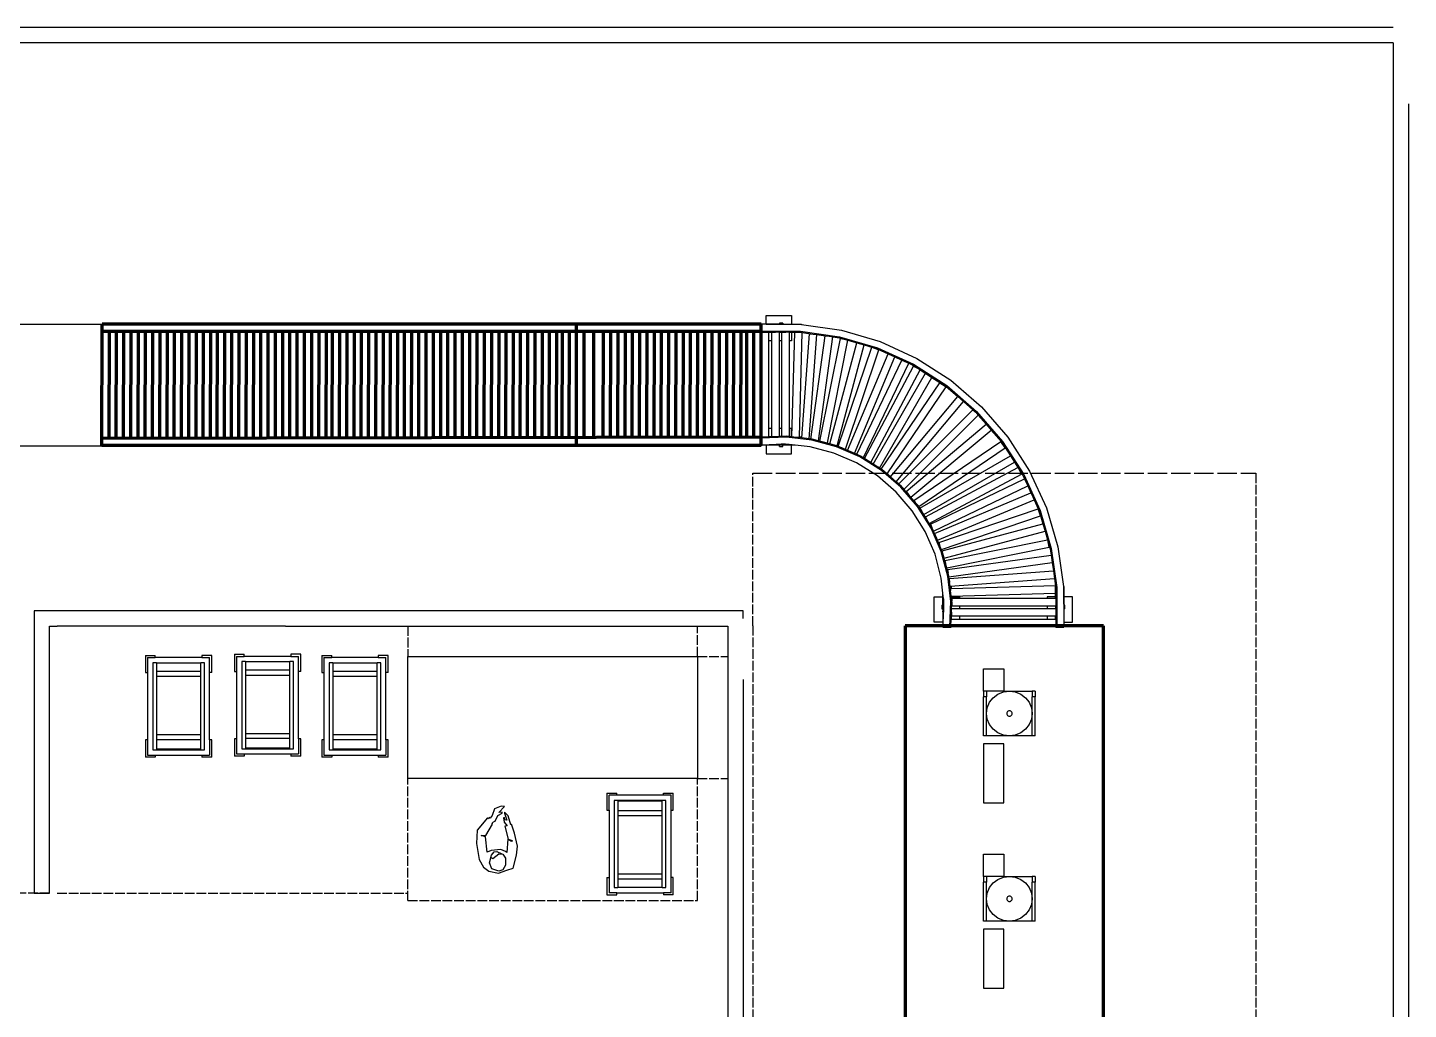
# Model space of a CAD drawing. Header units: millimetres. Extents: x -9564 to 100419, y -25359 to 24346.
# Drawn here: x 8868 to 17924, y 17912 to 24346 of the extents above; entities that cross this region are included whole.
import ezdxf

# ---------------------------------------------------------------- set-up
doc = ezdxf.new("R2010")
doc.units = ezdxf.units.MM
doc.header["$LTSCALE"] = 100
doc.linetypes.add('DASHED', pattern=[1.524, 1.27, -0.254])
doc.linetypes.add('DASHED2', pattern=[0.762, 0.635, -0.127])
for name, color, linetype in [('freecads.com', 7, 'Continuous'), ('Maquinas', 200, 'Continuous'), ('Transporte semielaborado', 30, 'Continuous')]:
    doc.layers.add(name, color=color, linetype=linetype)

# ---------------------------------------------------------------- blocks, each defined once
blk = doc.blocks.new('Bakery Trolley pl')
at = {"layer": 'Transporte semielaborado'}
for p, q in [((0.1804, 0.6253), (0.2371, 0.6253)), ((0.1804, 0.6253), (0.1804, 0.526)), ((0.2371, 0.6127), (0.1929, 0.6127)), ((0.1929, 0.526), (0.1929, 0.6127)), ((0.2229, 0.5827), (0.2229, 0.0827)), ((0.2429, 0.5827), (0.2229, 0.5827)), ((0.2371, 0.6127), (0.2371, 0.6253)), ((0.5048, 0.6127), (0.2371, 0.6127)), ((0.2429, 0.5827), (0.2429, 0.5798)), ((0.4989, 0.5827), (0.2429, 0.5827)), ((0.2429, 0.5798), (0.4989, 0.5798)), ((0.2429, 0.5798), (0.2429, 0.5245)), ((0.5189, 0.5827), (0.4989, 0.5827)), ((0.4989, 0.5798), (0.4989, 0.5827)), ((0.4989, 0.5245), (0.4989, 0.5798)), ((0.5048, 0.6127), (0.5048, 0.6253)), ((0.5048, 0.6253), (0.5615, 0.6253)), ((0.5489, 0.6127), (0.5048, 0.6127)), ((0.5189, 0.0827), (0.5189, 0.5827)), ((0.5489, 0.526), (0.5489, 0.6127)), ((0.5615, 0.526), (0.5615, 0.6253)), ((0.1804, 0.526), (0.1929, 0.526)), ((0.1929, 0.526), (0.1929, 0.1394)), ((0.2429, 0.5245), (0.4989, 0.5245)), ((0.2429, 0.5245), (0.2429, 0.4967)), ((0.2429, 0.4967), (0.4989, 0.4967)), ((0.2429, 0.4967), (0.2429, 0.1615)), ((0.4989, 0.4967), (0.4989, 0.5245)), ((0.4989, 0.1615), (0.4989, 0.4967)), ((0.5489, 0.526), (0.5615, 0.526)), ((0.5489, 0.1394), (0.5489, 0.526)), ((0.2429, 0.1615), (0.4989, 0.1615)), ((0.2429, 0.1615), (0.2429, 0.1325)), ((0.4989, 0.1325), (0.4989, 0.1615)), ((0.1804, 0.1394), (0.1929, 0.1394)), ((0.1804, 0.1394), (0.1804, 0.0402)), ((0.1929, 0.1394), (0.1929, 0.0527)), ((0.2229, 0.0827), (0.2429, 0.0827)), ((0.2429, 0.1325), (0.4989, 0.1325)), ((0.2429, 0.1325), (0.2429, 0.0827)), ((0.4989, 0.0827), (0.2429, 0.0827)), ((0.4989, 0.0827), (0.4989, 0.1325)), ((0.4989, 0.0827), (0.5189, 0.0827)), ((0.5615, 0.1394), (0.5489, 0.1394)), ((0.5489, 0.0527), (0.5489, 0.1394)), ((0.5615, 0.0402), (0.5615, 0.1394)), ((0.1804, 0.0402), (0.2371, 0.0402)), ((0.2371, 0.0527), (0.1929, 0.0527)), ((0.2371, 0.0402), (0.2371, 0.0527)), ((0.2371, 0.0527), (0.5048, 0.0527)), ((0.5048, 0.0527), (0.5048, 0.0402)), ((0.5489, 0.0527), (0.5048, 0.0527)), ((0.5615, 0.0402), (0.5048, 0.0402))]:
    blk.add_line(p, q, dxfattribs=at)

msp = doc.modelspace()

# ---------------------------------------------------------------- linework, layer by layer
for p, q in [((17823.837, 24346.338), (3026.282, 24346.338)), ((17823.837, 24246.338), (3026.282, 24246.338)), ((17823.837, 24246.338), (17823.837, 4090.42)), ((17923.837, 23846.338), (17923.837, 3540.228)), ((13711.418, 22460.114), (13877.267, 22460.114)), ((13711.418, 22402.067), (13711.418, 22460.114)), ((13877.267, 22460.114), (13877.267, 22402.067)), ((13711.418, 22402.067), (13678.248, 22402.067)), ((13678.248, 22402.067), (13678.248, 22356.622)), ((13711.418, 22402.067), (13943.127, 22401.75)), ((13798.978, 22402.067), (13711.418, 22402.067)), ((13777.765, 22402.067), (13778.058, 22402.067)), ((13778.058, 22402.067), (13778.89, 22402.067)), ((13778.89, 22402.067), (13780.204, 22402.067)), ((13780.204, 22402.067), (13781.91, 22402.067)), ((13798.978, 22410.359), (13798.978, 22402.067)), ((13822.197, 22410.359), (13798.978, 22410.359)), ((13822.197, 22402.067), (13798.978, 22402.067)), ((13822.197, 22410.359), (13822.197, 22402.067)), ((13822.197, 22402.067), (13877.267, 22402.067)), ((13839.957, 22402.067), (13841.657, 22402.067)), ((13841.657, 22402.067), (13842.952, 22402.067)), ((13842.952, 22402.067), (13843.754, 22402.067)), ((13843.754, 22402.067), (13844.009, 22402.067)), ((13877.267, 22402.067), (13943.606, 22402.067)), ((13943.127, 22401.75), (13943.606, 22401.681)), ((13943.606, 22401.681), (13943.606, 22402.067)), ((13943.606, 22401.681), (14205.274, 22363.798)), ((13678.248, 22356.622), (13937.273, 22356.957)), ((13678.248, 22356.622), (13678.248, 22349.831)), ((13678.248, 22349.831), (13679.145, 22349.832)), ((13678.248, 22349.831), (13678.248, 22348.166)), ((13679.145, 22348.166), (13678.248, 22348.166)), ((13679.145, 22349.832), (13728.9, 22349.906)), ((13679.145, 22348.166), (13679.145, 22349.832)), ((13679.145, 21664.073), (13679.145, 22348.166)), ((13728.9, 22349.906), (13749.24, 22349.937)), ((13728.9, 22348.166), (13728.9, 22349.906)), ((13749.24, 22348.166), (13728.9, 22348.166)), ((13728.9, 22294.265), (13728.9, 22348.166)), ((13749.24, 22294.265), (13728.9, 22294.265)), ((13728.9, 21717.974), (13728.9, 22294.265)), ((13749.24, 22349.937), (13774.117, 22349.974)), ((13749.24, 22348.166), (13749.24, 22349.937)), ((13749.24, 22294.265), (13749.24, 22348.166)), ((13749.24, 21717.974), (13749.24, 22294.265)), ((13798.994, 22349.974), (13774.117, 22349.974)), ((13798.994, 22349.974), (13810.927, 22350.029)), ((13798.994, 22348.166), (13798.994, 22349.974)), ((13810.927, 22348.166), (13798.994, 22348.166)), ((13798.994, 22294.265), (13798.994, 22348.166)), ((13815.663, 22294.265), (13798.994, 22294.265)), ((13798.994, 21717.974), (13798.994, 22294.265)), ((13810.927, 22350.029), (13815.663, 22350.036)), ((13810.927, 22350.029), (13810.927, 22348.166)), ((13815.663, 22348.166), (13810.927, 22348.166)), ((13815.663, 22350.036), (13840.54, 22350.073)), ((13815.663, 22348.166), (13815.663, 22350.036)), ((13815.663, 22294.265), (13815.663, 22348.166)), ((13815.663, 21717.974), (13815.663, 22294.265)), ((13865.417, 22350.073), (13840.54, 22350.073)), ((13865.417, 22350.073), (13899.098, 22350.16)), ((13865.417, 22348.166), (13865.417, 22350.073)), ((13877.267, 22348.166), (13865.417, 22348.166)), ((13865.417, 22294.265), (13865.417, 22348.166)), ((13877.267, 22294.265), (13865.417, 22294.265)), ((13865.417, 21717.974), (13865.417, 22294.265)), ((13877.267, 22348.166), (13877.267, 22294.265)), ((13899.042, 22348.166), (13877.267, 22348.166)), ((13879.934, 21664.073), (13899.042, 22348.166)), ((13899.042, 22348.166), (13899.098, 22350.16)), ((13899.098, 22350.16), (13923.986, 22350.197)), ((13923.986, 22350.197), (13936.383, 22350.216)), ((13939.565, 22349.762), (13923.986, 22350.197)), ((13929.708, 21664.073), (13948.824, 22348.442)), ((13936.383, 22350.216), (13939.565, 22349.762)), ((13937.273, 22356.957), (14193.701, 22320.366)), ((13939.565, 22349.762), (13948.824, 22348.442)), ((13944.944, 21656.724), (13995.13, 22340.128)), ((13948.824, 22348.442), (14019.941, 22338.306)), ((13994.424, 21651.156), (14044.626, 22334.787)), ((13995.13, 22340.128), (14019.941, 22338.306)), ((14005.815, 21649.875), (14099.751, 22326.837)), ((14019.941, 22338.306), (14044.626, 22334.787)), ((14044.626, 22334.787), (14099.751, 22326.837)), ((14054.434, 21638.259), (14149.021, 22319.907)), ((14064.768, 21635.282), (14199.456, 22309.327)), ((14099.751, 22326.837), (14124.392, 22323.418)), ((14113.382, 21624.648), (14247.819, 22297.439)), ((14124.392, 22323.418), (14149.021, 22319.907)), ((14128.994, 21618.081), (14306.285, 22279.74)), ((14149.021, 22319.907), (14191.934, 22313.791)), ((14191.934, 22313.791), (14223.851, 22304.452)), ((14193.701, 22320.366), (14442.293, 22247.596)), ((14199.456, 22309.327), (14223.851, 22304.452)), ((14205.274, 22363.798), (14459.367, 22288.98)), ((14223.851, 22304.452), (14247.819, 22297.439)), ((14247.819, 22297.439), (14330.315, 22273.301)), ((14306.285, 22279.74), (14330.315, 22273.301)), ((14459.367, 22288.98), (14700.249, 22178.814)), ((14177.013, 21605.053), (14354.197, 22266.313)), ((14184.688, 21601.705), (14404.674, 22251.544)), ((14231.109, 21583.662), (14451.777, 22235.6)), ((14245.085, 21575.36), (14511.296, 22208.654)), ((14290.795, 21555.706), (14556.589, 22188.006)), ((14330.315, 22273.301), (14354.197, 22266.313)), ((14354.197, 22266.313), (14404.674, 22251.544)), ((14405.452, 22251.28), (14404.674, 22251.544)), ((14405.452, 22251.28), (14439.681, 22241.301)), ((14405.452, 22251.28), (14451.777, 22235.6)), ((14439.681, 22241.301), (14511.296, 22208.654)), ((14442.293, 22247.596), (14677.974, 22140.132)), ((14511.296, 22208.654), (14556.589, 22188.006)), ((14556.589, 22188.006), (14602.602, 22167.031)), ((14305.589, 21549.883), (14602.602, 22167.031)), ((14350.421, 21528.306), (14647.884, 22146.388)), ((14355.934, 21522.066), (14679.083, 22127.271)), ((14398.789, 21496.693), (14722.697, 22103.319)), ((14602.602, 22167.031), (14647.884, 22146.388)), ((14647.884, 22146.388), (14674.561, 22134.227)), ((14674.561, 22134.227), (14716.545, 22107.268)), ((14677.974, 22140.132), (14895.929, 22000.169)), ((14679.083, 22127.271), (14716.545, 22107.268)), ((14700.249, 22178.814), (14923.033, 22035.537)), ((14716.545, 22107.268), (14722.697, 22103.319)), ((14722.697, 22103.319), (14765.73, 22075.688)), ((14413.843, 21485.684), (14757.294, 22080.559)), ((14456.247, 21459.621), (14799.437, 22054.045)), ((14467.095, 21452.227), (14850.809, 22018.971)), ((14757.294, 22080.559), (14765.73, 22075.688)), ((14765.73, 22075.688), (14799.437, 22054.045)), ((14799.437, 22054.045), (14891.774, 21994.757)), ((14850.809, 22018.971), (14892.009, 21991.076)), ((14923.033, 22035.537), (15123.197, 21862.057)), ((14506.137, 21421.146), (14892.009, 21991.076)), ((14527.535, 21401.506), (14968.208, 21928.545)), ((14891.774, 21994.757), (14968.208, 21928.545)), ((14895.929, 22000.169), (15091.707, 21830.567)), ((14968.208, 21928.545), (15005.82, 21895.962)), ((14565.252, 21369.049), (15005.82, 21895.962)), ((14582.56, 21356.605), (15068.029, 21842.074)), ((15005.82, 21895.962), (15068.029, 21842.074)), ((15068.029, 21842.074), (15086.162, 21826.365)), ((15086.162, 21826.365), (15086.882, 21825.742)), ((15086.162, 21826.365), (15087.506, 21825.021)), ((15086.162, 21826.365), (15087.506, 21825.021)), ((15086.882, 21825.742), (15087.506, 21825.021)), ((15087.506, 21825.021), (15103.211, 21806.892)), ((15091.707, 21830.567), (15261.309, 21634.789)), ((15123.197, 21862.057), (15296.678, 21661.893)), ((14617.741, 21321.423), (15103.211, 21806.892)), ((14628.995, 21306.036), (15155.635, 21746.375)), ((15103.211, 21806.892), (15155.635, 21746.375)), ((15155.635, 21746.375), (15188.217, 21708.763)), ((13679.145, 21664.073), (13678.248, 21664.073)), ((13678.248, 21661.494), (13678.248, 21664.073)), ((13704.023, 21662.464), (13678.248, 21661.494)), ((13678.248, 21661.494), (13678.248, 21654.704)), ((13845.462, 21661.085), (13678.248, 21654.704)), ((13678.248, 21654.704), (13678.248, 21610.173)), ((13679.145, 21662.464), (13679.145, 21664.073)), ((13679.145, 21662.464), (13704.023, 21662.464)), ((13728.9, 21663.399), (13704.023, 21662.464)), ((13749.24, 21717.974), (13728.9, 21717.974)), ((13728.9, 21664.073), (13728.9, 21717.974)), ((13728.9, 21664.073), (13746.825, 21664.073)), ((13728.9, 21663.399), (13728.9, 21664.073)), ((13746.825, 21664.073), (13728.9, 21663.399)), ((13749.24, 21664.164), (13746.825, 21664.073)), ((13749.24, 21664.164), (13749.24, 21717.974)), ((13798.994, 21666.036), (13749.24, 21664.164)), ((13815.663, 21717.974), (13798.994, 21717.974)), ((13798.994, 21666.036), (13798.994, 21717.974)), ((13815.663, 21666.662), (13798.994, 21666.036)), ((13815.663, 21666.662), (13815.663, 21717.974)), ((13846.351, 21667.817), (13815.663, 21666.662)), ((14011.756, 21642.45), (13845.462, 21661.085)), ((13865.417, 21665.671), (13846.351, 21667.817)), ((13877.267, 21717.974), (13865.417, 21717.974)), ((13865.417, 21665.671), (13865.417, 21717.974)), ((13877.267, 21664.338), (13865.417, 21665.671)), ((13877.267, 21664.338), (13877.267, 21717.974)), ((13879.62, 21664.073), (13877.267, 21664.338)), ((13879.62, 21664.073), (13879.934, 21664.073)), ((13879.933, 21664.038), (13879.62, 21664.073)), ((13879.933, 21664.038), (13879.934, 21664.073)), ((13893.534, 21662.508), (13879.933, 21664.038)), ((13943.606, 21656.874), (13893.534, 21662.508)), ((13893.534, 21662.508), (13929.636, 21661.5)), ((13929.636, 21661.5), (13929.708, 21664.073)), ((13929.708, 21664.073), (13943.606, 21664.073)), ((13943.606, 21656.874), (13943.606, 21664.073)), ((13944.944, 21656.724), (13943.606, 21656.874)), ((13994.424, 21651.156), (13944.944, 21656.724)), ((14005.815, 21649.875), (13994.424, 21651.156)), ((14013.518, 21649.008), (14005.815, 21649.875)), ((14052.812, 21638.484), (14013.518, 21649.008)), ((14661.183, 21268.095), (15188.217, 21708.763)), ((15188.217, 21708.763), (15255.898, 21630.634)), ((15296.678, 21661.893), (15439.955, 21439.109)), ((13682.427, 21610.348), (13678.248, 21610.173)), ((13682.427, 21610.173), (13678.248, 21610.173)), ((13678.248, 21610.173), (13682.427, 21610.173)), ((13678.248, 21610.173), (13682.427, 21610.173)), ((13686.606, 21610.523), (13682.427, 21610.348)), ((13682.427, 21610.348), (13682.427, 21610.173)), ((13682.427, 21610.348), (13686.606, 21610.348)), ((13682.427, 21610.173), (13686.606, 21610.173)), ((13777.128, 21614.319), (13686.606, 21610.523)), ((13686.606, 21610.523), (13686.606, 21610.348)), ((13686.606, 21610.348), (13686.606, 21610.173)), ((13711.418, 21610.173), (13686.606, 21610.173)), ((13711.418, 21610.173), (13711.418, 21552.126)), ((13798.978, 21610.173), (13711.418, 21610.173)), ((13798.978, 21610.173), (13765.319, 21610.173)), ((13810.927, 21615.736), (13777.128, 21614.319)), ((13810.927, 21614.319), (13777.128, 21614.319)), ((13778.03, 21610.173), (13777.765, 21610.173)), ((13778.836, 21610.173), (13778.03, 21610.173)), ((13780.128, 21610.173), (13778.836, 21610.173)), ((13781.817, 21610.173), (13780.128, 21610.173)), ((13783.789, 21610.173), (13781.817, 21610.173)), ((13786.356, 21610.173), (13781.91, 21610.173)), ((13785.909, 21610.173), (13783.789, 21610.173)), ((13788.032, 21610.173), (13785.909, 21610.173)), ((13791.013, 21610.173), (13786.356, 21610.173)), ((13790.015, 21610.173), (13788.032, 21610.173)), ((13793.068, 21610.173), (13790.015, 21610.173)), ((13795.841, 21610.173), (13791.013, 21610.173)), ((13796.337, 21610.173), (13793.068, 21610.173)), ((13800.799, 21610.173), (13795.841, 21610.173)), ((13799.782, 21610.173), (13796.337, 21610.173)), ((13798.978, 21601.88), (13798.978, 21610.173)), ((13822.197, 21610.173), (13798.978, 21610.173)), ((13798.978, 21601.88), (13822.197, 21601.88)), ((13803.362, 21610.173), (13799.782, 21610.173)), ((13805.845, 21610.173), (13800.799, 21610.173)), ((13807.031, 21610.173), (13803.362, 21610.173)), ((13810.934, 21610.173), (13805.845, 21610.173)), ((13810.746, 21610.173), (13807.031, 21610.173)), ((13814.46, 21610.173), (13810.746, 21610.173)), ((13839.63, 21616.94), (13810.927, 21615.736)), ((13810.927, 21614.319), (13810.927, 21615.736)), ((13863.687, 21614.319), (13810.927, 21614.319)), ((13816.023, 21610.173), (13810.934, 21610.173)), ((13818.13, 21610.173), (13814.46, 21610.173)), ((13821.068, 21610.173), (13816.023, 21610.173)), ((13821.709, 21610.173), (13818.13, 21610.173)), ((13826.026, 21610.173), (13821.068, 21610.173)), ((13825.154, 21610.173), (13821.709, 21610.173)), ((13822.197, 21601.88), (13822.197, 21610.173)), ((13877.267, 21610.173), (13822.197, 21610.173)), ((13856.536, 21610.173), (13822.197, 21610.173)), ((13828.423, 21610.173), (13825.154, 21610.173)), ((13830.855, 21610.173), (13826.026, 21610.173)), ((13831.477, 21610.173), (13828.423, 21610.173)), ((13835.512, 21610.173), (13830.855, 21610.173)), ((13833.466, 21610.173), (13831.477, 21610.173)), ((13835.608, 21610.173), (13833.466, 21610.173)), ((13839.957, 21610.173), (13835.512, 21610.173)), ((13837.758, 21610.173), (13835.608, 21610.173)), ((13839.768, 21610.173), (13837.758, 21610.173)), ((13863.687, 21614.319), (13839.63, 21616.94)), ((13841.503, 21610.173), (13839.768, 21610.173)), ((13842.843, 21610.173), (13841.503, 21610.173)), ((13843.698, 21610.173), (13842.843, 21610.173)), ((13844.009, 21610.173), (13843.698, 21610.173)), ((13901.747, 21610.173), (13863.687, 21614.319)), ((13877.267, 21552.126), (13877.267, 21610.173)), ((13901.747, 21610.173), (13877.267, 21610.173)), ((14000.203, 21599.447), (13901.747, 21610.173)), ((14156.342, 21558.089), (14000.203, 21599.447)), ((14173.41, 21599.217), (14011.756, 21642.45)), ((14064.768, 21635.282), (14052.812, 21638.484)), ((14054.434, 21638.259), (14052.812, 21638.484)), ((14078.297, 21631.659), (14064.768, 21635.282)), ((14128.994, 21618.081), (14078.297, 21631.659)), ((14078.297, 21631.659), (14113.382, 21624.648)), ((14176.012, 21605.489), (14128.994, 21618.081)), ((14304.52, 21493.801), (14156.342, 21558.089)), ((14326.805, 21532.353), (14173.41, 21599.217)), ((14177.013, 21605.053), (14176.012, 21605.489)), ((14184.688, 21601.705), (14177.013, 21605.053)), ((14208.533, 21591.304), (14184.688, 21601.705)), ((14245.085, 21575.36), (14208.533, 21591.304)), ((14208.533, 21591.304), (14231.109, 21583.662)), ((14272.829, 21563.259), (14245.085, 21575.36)), ((14273.797, 21562.852), (14272.829, 21563.259)), ((14325.862, 21540.126), (14273.797, 21562.852)), ((14273.797, 21562.852), (14290.795, 21555.706)), ((14681.42, 21247.196), (15251.351, 21633.067)), ((14712.14, 21207.909), (15279.245, 21591.868)), ((15279.245, 21591.868), (15251.351, 21633.067)), ((15251.351, 21633.067), (15279.245, 21591.868)), ((15255.898, 21630.634), (15313.922, 21540.266)), ((15261.309, 21634.789), (15401.272, 21416.834)), ((13711.418, 21552.126), (13877.267, 21552.126)), ((14441.391, 21408.034), (14304.52, 21493.801)), ((14305.589, 21549.883), (14325.862, 21540.126)), ((14330.204, 21538.232), (14325.862, 21540.126)), ((14468.51, 21443.354), (14326.805, 21532.353)), ((14331.535, 21537.396), (14330.204, 21538.232)), ((14355.934, 21522.066), (14331.535, 21537.396)), ((14331.535, 21537.396), (14350.421, 21528.306)), ((14382.346, 21505.473), (14355.934, 21522.066)), ((14382.524, 21505.378), (14382.346, 21505.473)), ((14413.843, 21485.684), (14382.524, 21505.378)), ((14382.524, 21505.378), (14398.789, 21496.693)), ((14444.893, 21466.176), (14413.843, 21485.684)), ((14445.474, 21465.841), (14444.893, 21466.176)), ((14467.095, 21452.227), (14445.474, 21465.841)), ((14445.474, 21465.841), (14456.247, 21459.621)), ((14719.896, 21197.305), (15313.922, 21540.266)), ((14745.581, 21154.682), (15340.833, 21498.352)), ((14756.967, 21139.847), (15363.187, 21463.538)), ((15313.922, 21540.266), (15340.833, 21498.352)), ((15340.833, 21498.352), (15363.187, 21463.538)), ((15363.187, 21463.538), (15370.227, 21452.574)), ((14563.864, 21302.724), (14441.391, 21408.034)), ((14472.645, 21448.74), (14467.095, 21452.227)), ((14595.353, 21334.212), (14468.51, 21443.354)), ((14499.45, 21425.674), (14472.645, 21448.74)), ((14527.535, 21401.506), (14499.45, 21425.674)), ((14499.45, 21425.674), (14506.137, 21421.146)), ((14565.252, 21369.049), (14527.535, 21401.506)), ((14781.955, 21096.786), (15387.545, 21420.141)), ((14788.58, 21091.479), (15406.551, 21388.888)), ((15370.227, 21452.574), (15395.367, 21413.421)), ((15387.545, 21420.141), (15370.227, 21452.574)), ((15370.227, 21452.574), (15387.545, 21420.141)), ((15395.367, 21413.421), (15406.551, 21388.888)), ((15401.272, 21416.834), (15508.736, 21181.153)), ((15406.551, 21388.888), (15427.193, 21343.606)), ((15439.955, 21439.109), (15550.12, 21198.226)), ((14669.174, 21180.251), (14563.864, 21302.724)), ((14600.126, 21339.038), (14565.252, 21369.049)), ((14582.56, 21356.605), (14600.126, 21339.038)), ((14704.495, 21207.37), (14595.353, 21334.212)), ((14600.152, 21339.016), (14600.126, 21339.038)), ((14600.179, 21338.986), (14600.152, 21339.016)), ((14644.818, 21287.112), (14600.179, 21338.986)), ((14600.179, 21338.986), (14617.741, 21321.423)), ((14628.995, 21306.036), (14644.818, 21287.112)), ((14661.183, 21268.095), (14644.818, 21287.112)), ((14810.157, 21046.647), (15427.193, 21343.606)), ((14815.981, 21031.853), (15448.166, 21297.599)), ((15427.193, 21343.606), (15448.166, 21297.599)), ((15448.166, 21297.599), (15457.979, 21276.074)), ((14689.732, 21234.919), (14661.183, 21268.095)), ((14681.42, 21247.196), (14689.732, 21234.919)), ((14709.881, 21211.505), (14689.732, 21234.919)), ((14793.494, 21065.665), (14704.495, 21207.37)), ((14712.14, 21207.909), (14709.881, 21211.505)), ((14732.29, 21175.837), (14712.14, 21207.909)), ((14719.896, 21197.305), (14732.29, 21175.837)), ((14835.556, 20986.11), (15468.814, 21252.307)), ((14843.937, 20972.167), (15495.874, 21192.835)), ((15459.001, 21273.832), (15468.814, 21252.307)), ((15459.636, 21276.77), (15460.59, 21274.5)), ((15468.814, 21252.307), (15495.874, 21192.835)), ((15495.874, 21192.835), (15502.441, 21178.541)), ((15511.826, 21145.707), (15495.874, 21192.835)), ((15495.874, 21192.835), (15511.826, 21145.707)), ((15550.12, 21198.226), (15624.938, 20944.133)), ((14754.941, 21043.38), (14669.174, 21180.251)), ((14745.581, 21154.682), (14732.29, 21175.837)), ((14768.663, 21117.943), (14745.581, 21154.682)), ((14756.967, 21139.847), (14768.663, 21117.943)), ((14781.955, 21096.786), (14768.663, 21117.943)), ((14861.898, 20925.719), (15511.826, 21145.707)), ((15502.441, 21178.541), (15527.06, 21094.4)), ((15508.736, 21181.153), (15581.507, 20932.56)), ((14819.23, 20895.202), (14754.941, 21043.38)), ((14799.372, 21069.065), (14781.955, 21096.786)), ((14788.58, 21091.479), (14799.372, 21069.065)), ((14860.358, 20912.269), (14793.494, 21065.665)), ((14799.41, 21068.977), (14799.372, 21069.065)), ((14825.621, 21008.919), (14799.41, 21068.977)), ((14799.41, 21068.977), (14810.157, 21046.647)), ((14815.981, 21031.853), (14825.621, 21008.919)), ((14865.982, 20917.265), (15527.06, 21094.4)), ((14878.86, 20869.206), (15541.036, 21046.635)), ((15527.06, 21094.4), (15541.036, 21046.635)), ((15541.036, 21046.635), (15557.882, 20989.062)), ((14825.995, 21008.029), (14825.621, 21008.919)), ((14835.556, 20986.11), (14825.995, 21008.029)), ((14851.899, 20948.642), (14835.556, 20986.11)), ((14843.937, 20972.167), (14851.899, 20948.642)), ((14861.898, 20925.719), (14851.899, 20948.642)), ((14866.612, 20914.912), (14861.898, 20925.719)), ((14884.162, 20854.44), (15557.882, 20989.062)), ((14895.781, 20806.023), (15568.841, 20940.514)), ((15557.882, 20989.062), (15561.849, 20975.506)), ((15561.849, 20975.506), (15574.931, 20930.794)), ((15568.841, 20940.514), (15561.849, 20975.506)), ((15561.849, 20975.506), (15568.841, 20940.514)), ((15574.931, 20930.794), (15580.787, 20889.713)), ((15581.507, 20932.56), (15618.098, 20676.133)), ((15624.938, 20944.133), (15662.822, 20682.466)), ((14860.587, 20739.063), (14819.23, 20895.202)), ((14903.591, 20750.616), (14860.358, 20912.269)), ((14866.612, 20914.912), (14865.982, 20917.265)), ((14866.629, 20914.872), (14866.612, 20914.912)), ((14878.86, 20869.206), (14866.629, 20914.872)), ((14888.124, 20834.614), (14878.86, 20869.206)), ((14884.162, 20854.44), (14888.124, 20834.614)), ((14895.781, 20806.023), (14888.124, 20834.614)), ((14901.778, 20795.492), (15580.787, 20889.713)), ((14910.808, 20746.514), (15587.807, 20840.456)), ((15580.787, 20889.713), (15587.807, 20840.456)), ((15587.807, 20840.456), (15595.636, 20785.529)), ((14871.313, 20640.607), (14860.587, 20739.063)), ((14905.193, 20770.881), (14895.781, 20806.023)), ((14901.778, 20795.492), (14905.193, 20770.881)), ((14922.225, 20584.321), (14903.591, 20750.616)), ((14910.148, 20752.377), (14905.193, 20770.881)), ((14910.808, 20746.514), (14910.148, 20752.377)), ((14914.839, 20710.689), (14910.808, 20746.514)), ((14913.024, 20735.401), (15595.636, 20785.529)), ((15595.636, 20785.529), (15602.673, 20736.158)), ((14913.024, 20735.401), (14914.839, 20710.689)), ((14917.634, 20685.851), (14914.839, 20710.689)), ((14917.634, 20685.851), (15602.673, 20736.158)), ((14918.014, 20682.466), (14917.634, 20685.851)), ((14918.014, 20682.466), (14925.214, 20682.466)), ((14920.872, 20657.067), (14918.014, 20682.466)), ((14920.492, 20670.694), (14925.214, 20670.826)), ((14920.492, 20670.694), (14920.872, 20657.067)), ((14924.925, 20621.044), (14920.872, 20657.067)), ((14925.214, 20670.826), (15608.495, 20689.911)), ((14925.214, 20682.466), (14925.214, 20670.826)), ((15602.673, 20736.158), (15610.326, 20682.466)), ((15608.495, 20689.911), (15609.306, 20660.849)), ((15608.495, 20689.911), (15609.884, 20640.176)), ((15610.326, 20682.466), (15609.306, 20682.466)), ((15609.306, 20660.849), (15609.306, 20682.466)), ((15609.884, 20640.176), (15609.306, 20660.849)), ((15610.326, 20682.466), (15611.356, 20675.242)), ((15611.356, 20675.242), (15611.253, 20606.475)), ((15618.098, 20676.133), (15617.762, 20417.108)), ((15662.822, 20682.466), (15663.207, 20682.466)), ((15662.822, 20682.466), (15662.891, 20681.987)), ((15662.891, 20681.987), (15663.207, 20450.278)), ((15663.207, 20682.466), (15663.207, 20616.126)), ((14813.266, 20616.126), (14871.313, 20616.126)), ((14813.266, 20450.278), (14813.266, 20616.126)), ((14863.021, 20561.057), (14871.313, 20561.057)), ((14863.021, 20561.057), (14863.021, 20537.838)), ((14871.313, 20616.126), (14871.313, 20640.607)), ((14875.459, 20602.547), (14871.313, 20640.607)), ((14871.313, 20561.057), (14871.313, 20616.126)), ((14871.313, 20582.614), (14871.313, 20582.868)), ((14871.313, 20581.812), (14871.313, 20582.614)), ((14871.313, 20580.517), (14871.313, 20581.812)), ((14871.313, 20578.817), (14871.313, 20580.517)), ((14871.313, 20561.057), (14871.313, 20537.838)), ((14875.459, 20602.547), (14875.459, 20549.787)), ((14878.08, 20578.49), (14875.459, 20602.547)), ((14876.877, 20549.787), (14878.08, 20578.49)), ((14915.844, 20417.108), (14922.225, 20584.321)), ((14924.925, 20621.044), (14925.214, 20621.052)), ((14925.214, 20618.479), (14924.925, 20621.044)), ((14925.214, 20621.052), (15609.306, 20640.16)), ((14925.214, 20621.052), (14925.214, 20618.479)), ((14925.479, 20616.126), (14925.214, 20618.479)), ((14925.479, 20616.126), (14979.115, 20616.126)), ((14928.817, 20586.452), (14925.479, 20616.126)), ((14927.259, 20540.052), (14928.817, 20581.497)), ((14928.817, 20606.475), (14979.115, 20606.475)), ((14928.817, 20606.475), (14928.817, 20586.452)), ((14928.957, 20585.211), (14928.817, 20586.452)), ((14928.817, 20581.497), (14928.957, 20585.211)), ((14928.817, 20581.497), (14928.817, 20556.721)), ((14928.817, 20556.721), (14979.115, 20556.721)), ((14979.115, 20616.126), (14979.115, 20606.475)), ((14979.115, 20606.475), (15555.406, 20606.475)), ((14979.115, 20556.721), (14979.115, 20540.052)), ((14979.115, 20556.721), (15555.406, 20556.721)), ((15609.306, 20616.126), (15555.406, 20616.126)), ((15555.406, 20616.126), (15555.406, 20606.475)), ((15555.406, 20606.475), (15609.306, 20606.475)), ((15555.406, 20556.721), (15555.406, 20540.052)), ((15555.406, 20556.721), (15609.306, 20556.721)), ((15609.306, 20640.16), (15609.884, 20640.176)), ((15609.306, 20616.126), (15609.306, 20640.16)), ((15609.306, 20606.475), (15609.306, 20616.126)), ((15609.306, 20606.475), (15611.253, 20606.475)), ((15609.306, 20556.721), (15609.306, 20549.787)), ((15609.306, 20556.721), (15611.179, 20556.721)), ((15611.179, 20556.721), (15611.169, 20549.787)), ((15611.253, 20606.475), (15611.179, 20556.721)), ((15721.254, 20616.126), (15663.207, 20616.126)), ((15663.207, 20616.126), (15663.207, 20561.057)), ((15663.207, 20595.395), (15663.207, 20561.057)), ((15663.207, 20582.868), (15663.207, 20582.558)), ((15663.207, 20582.558), (15663.207, 20581.703)), ((15663.207, 20581.703), (15663.207, 20580.363)), ((15663.207, 20580.363), (15663.207, 20578.628)), ((15663.207, 20578.817), (15663.207, 20574.371)), ((15663.207, 20578.628), (15663.207, 20576.617)), ((15663.207, 20576.617), (15663.207, 20574.468)), ((15663.207, 20574.468), (15663.207, 20572.325)), ((15663.207, 20574.371), (15663.207, 20569.714)), ((15663.207, 20572.325), (15663.207, 20570.336)), ((15663.207, 20570.336), (15663.207, 20567.283)), ((15663.207, 20569.714), (15663.207, 20564.886)), ((15663.207, 20567.283), (15663.207, 20564.014)), ((15663.207, 20564.886), (15663.207, 20559.928)), ((15663.207, 20564.014), (15663.207, 20560.569)), ((15671.5, 20561.057), (15663.207, 20561.057)), ((15663.207, 20561.057), (15663.207, 20537.838)), ((15663.207, 20560.569), (15663.207, 20556.989)), ((15663.207, 20559.928), (15663.207, 20554.882)), ((15663.207, 20556.989), (15663.207, 20553.32)), ((15671.5, 20537.838), (15671.5, 20561.057)), ((15721.254, 20450.278), (15721.254, 20616.126)), ((8961.419, 20524.339), (8911.419, 20524.339)), ((8911.419, 20524.339), (8911.419, 18674.339)), ((13561.419, 20524.339), (8961.419, 20524.339)), ((13561.419, 20474.339), (13561.419, 20524.339)), ((14863.021, 20537.838), (14871.313, 20537.838)), ((14871.313, 20537.838), (14871.313, 20450.278)), ((14871.313, 20519.064), (14871.313, 20520.77)), ((14871.313, 20517.75), (14871.313, 20519.064)), ((14871.313, 20516.918), (14871.313, 20517.75)), ((14871.313, 20516.624), (14871.313, 20516.918)), ((14871.664, 20425.466), (14875.459, 20515.988)), ((14875.459, 20549.787), (14875.459, 20515.988)), ((14875.459, 20549.787), (14876.877, 20549.787)), ((14875.459, 20515.988), (14876.877, 20549.787)), ((14922.751, 20420.203), (14924.622, 20469.958)), ((14924.622, 20469.958), (14925.214, 20485.684)), ((14924.622, 20469.958), (14925.214, 20469.958)), ((14925.214, 20485.684), (14926.319, 20515.074)), ((14925.214, 20485.684), (14925.214, 20469.958)), ((14925.214, 20469.958), (14979.115, 20469.958)), ((14926.319, 20515.074), (14927.259, 20540.052)), ((14926.319, 20515.074), (14926.319, 20490.298)), ((14926.319, 20490.298), (14979.115, 20490.298)), ((14927.259, 20540.052), (14979.115, 20540.052)), ((14979.115, 20540.052), (15555.406, 20540.052)), ((14979.115, 20490.298), (14979.115, 20469.958)), ((14979.115, 20490.298), (15555.406, 20490.298)), ((14979.115, 20469.958), (15555.406, 20469.958)), ((15555.406, 20540.052), (15609.306, 20540.052)), ((15555.406, 20490.298), (15555.406, 20469.958)), ((15555.406, 20490.298), (15609.306, 20490.298)), ((15555.406, 20469.958), (15609.306, 20469.958)), ((15609.306, 20549.787), (15609.306, 20540.052)), ((15611.169, 20549.787), (15609.306, 20549.787)), ((15609.306, 20540.052), (15611.155, 20540.052)), ((15609.306, 20469.958), (15609.306, 20490.298)), ((15609.306, 20490.298), (15611.08, 20490.298)), ((15609.306, 20469.958), (15611.009, 20469.958)), ((15611.08, 20490.298), (15611.009, 20469.958)), ((15611.009, 20469.958), (15611.009, 20442.525)), ((15611.009, 20469.958), (15611.009, 20442.525)), ((15611.155, 20540.052), (15611.08, 20490.298)), ((15611.169, 20549.787), (15611.155, 20540.052)), ((15663.207, 20554.882), (15663.207, 20549.793)), ((15663.207, 20553.32), (15663.207, 20549.605)), ((15663.207, 20549.793), (15663.207, 20544.704)), ((15663.207, 20549.605), (15663.207, 20545.891)), ((15663.207, 20545.891), (15663.207, 20542.221)), ((15663.207, 20544.704), (15663.207, 20539.659)), ((15663.207, 20542.221), (15663.207, 20538.642)), ((15663.207, 20539.659), (15663.207, 20534.701)), ((15663.207, 20538.642), (15663.207, 20535.197)), ((15671.5, 20537.838), (15663.207, 20537.838)), ((15663.207, 20537.838), (15663.207, 20450.278)), ((15663.207, 20537.838), (15663.207, 20504.179)), ((15663.207, 20535.197), (15663.207, 20531.928)), ((15663.207, 20534.701), (15663.207, 20529.873)), ((15663.207, 20531.928), (15663.207, 20528.874)), ((15663.207, 20529.873), (15663.207, 20525.216)), ((15663.207, 20528.874), (15663.207, 20526.892)), ((15663.207, 20526.892), (15663.207, 20524.768)), ((15663.207, 20525.216), (15663.207, 20520.77)), ((15663.207, 20524.768), (15663.207, 20522.648)), ((15663.207, 20522.648), (15663.207, 20520.677)), ((15663.207, 20520.677), (15663.207, 20518.987)), ((15663.207, 20518.987), (15663.207, 20517.696)), ((15663.207, 20517.696), (15663.207, 20516.89)), ((15663.207, 20516.89), (15663.207, 20516.624)), ((9011.419, 18674.339), (9011.419, 20424.339)), ((9011.419, 20424.339), (9061.419, 20424.339)), ((9322.34, 20424.339), (9061.419, 20424.339)), ((10558.905, 20424.339), (9322.34, 20424.339)), ((10558.905, 20424.339), (12561.419, 20424.339)), ((12561.419, 20424.339), (12761.419, 20424.339)), ((12761.419, 20424.339), (13261.419, 20424.339)), ((13261.419, 20424.339), (13461.419, 20424.339)), ((13461.419, 20424.339), (13461.419, 18273.284)), ((14871.313, 20450.278), (14813.266, 20450.278)), ((14871.313, 20450.278), (14871.313, 20425.466)), ((14871.313, 20421.287), (14871.313, 20425.466)), ((14871.313, 20425.466), (14871.488, 20425.466)), ((14871.313, 20417.108), (14871.488, 20421.287)), ((14871.313, 20417.108), (14871.313, 20421.287)), ((14871.313, 20421.287), (14871.488, 20421.287)), ((14871.313, 20417.108), (14915.844, 20417.108)), ((14871.488, 20421.287), (14871.664, 20425.466)), ((14871.488, 20421.287), (14871.488, 20425.466)), ((14871.488, 20425.466), (14871.664, 20425.466)), ((14915.844, 20417.108), (14922.635, 20417.108)), ((14922.635, 20417.108), (14922.751, 20420.203)), ((14922.635, 20417.108), (14925.214, 20417.108)), ((14922.751, 20420.203), (14925.214, 20420.203)), ((14925.214, 20420.203), (15609.306, 20420.203)), ((14925.214, 20417.108), (14925.214, 20420.203)), ((15609.306, 20420.203), (15610.976, 20420.203)), ((15609.306, 20420.203), (15609.306, 20417.108)), ((15610.971, 20417.108), (15609.306, 20417.108)), ((15610.976, 20420.203), (15610.971, 20417.108)), ((15610.971, 20417.108), (15617.762, 20417.108)), ((15611.009, 20442.525), (15610.976, 20420.203)), ((15617.762, 20417.108), (15663.207, 20417.108)), ((15663.207, 20450.278), (15721.254, 20450.278)), ((15663.207, 20450.278), (15663.207, 20417.108)), ((11361.419, 19424.339), (11361.419, 20224.339)), ((11361.419, 20224.339), (12561.419, 20224.339)), ((12561.419, 20224.339), (13261.419, 20224.339)), ((13261.419, 20224.339), (13261.419, 19424.339)), ((13561.419, 20074.339), (13561.419, 11824.339)), ((12561.419, 19424.339), (11361.419, 19424.339)), ((13261.419, 19424.339), (12561.419, 19424.339)), ((8911.419, 18674.339), (9011.419, 18674.339)), ((8961.419, 18674.339), (9011.419, 18674.339)), ((13461.419, 18273.284), (13461.419, 12702.516))]:
    msp.add_line(p, q)
at = {"color": 6}
for p, q in [((8755.004, 22402.067), (9356.856, 22402.067)), ((9355.004, 21602.117), (8755.004, 21602.117))]:
    msp.add_line(p, q, dxfattribs=at)
at = {"color": 3, "linetype": 'DASHED2'}
for p, q in [((13623.837, 20425.141), (13623.837, 21425.141)), ((16923.837, 21425.141), (16923.837, 20425.141)), ((11361.419, 20424.339), (11361.419, 20224.339)), ((13261.419, 20224.339), (13261.419, 20424.339)), ((13623.837, 20425.141), (13623.837, 15425.141)), ((16923.837, 20425.141), (16923.837, 15425.141)), ((13261.419, 20224.339), (13461.419, 20224.339)), ((11361.419, 18624.339), (11361.419, 19424.339)), ((13261.419, 18624.339), (13261.419, 19424.339)), ((13261.419, 19424.339), (13461.419, 19424.339)), ((11361.419, 18624.339), (12561.419, 18624.339)), ((12561.419, 18624.339), (13261.419, 18624.339))]:
    msp.add_line(p, q, dxfattribs=at)
at = {"color": 3, "linetype": 'DASHED'}
msp.add_line((13623.837, 21425.141), (16923.837, 21425.141), dxfattribs=at)
at = {"color": 2, "linetype": 'DASHED2'}
for p, q in [((9011.419, 18674.339), (8625.539, 18674.339)), ((9061.419, 18674.339), (11361.419, 18674.339))]:
    msp.add_line(p, q, dxfattribs=at)
at = {"layer": 'freecads.com'}
for p, q in [((11929.667, 19226.836), (11914.899, 19182.316)), ((11973.374, 19243.661), (11929.667, 19226.836)), ((11958.254, 19201.378), (11996.428, 19241.258)), ((11980.798, 19204.843), (11958.254, 19201.378)), ((11996.428, 19241.258), (11973.374, 19243.661)), ((11980.798, 19197.912), (11980.798, 19204.843)), ((11996.406, 19204.843), (11994.671, 19197.912)), ((12018.95, 19180.583), (11996.406, 19204.843)), ((11883.684, 19166.72), (11816.051, 19087.007)), ((11873.279, 19052.349), (11916.633, 19125.13)), ((11890.621, 19161.521), (11883.684, 19166.72)), ((11895.823, 19168.453), (11890.621, 19161.521)), ((11901.026, 19164.987), (11895.823, 19168.453)), ((11914.899, 19182.316), (11901.026, 19164.987)), ((11914.899, 19132.062), (11923.57, 19140.726)), ((11916.633, 19125.13), (11914.899, 19132.062)), ((11923.57, 19140.726), (11933.975, 19145.925)), ((11933.975, 19145.925), (11951.317, 19182.316)), ((11951.317, 19182.316), (11980.798, 19197.912)), ((11994.671, 19168.453), (11989.469, 19166.72)), ((11989.469, 19166.72), (11992.937, 19138.994)), ((11992.937, 19138.994), (12013.747, 19114.733)), ((11994.671, 19197.912), (12012.013, 19151.124)), ((11998.14, 19154.59), (11994.671, 19168.453)), ((12012.013, 19151.124), (11998.14, 19154.59)), ((12013.747, 19114.733), (11998.14, 19113)), ((11998.14, 19113), (12018.95, 19028.089)), ((12036.292, 19121.665), (12018.95, 19180.583)), ((12041.494, 19125.13), (12036.292, 19121.665)), ((12062.304, 19066.212), (12041.494, 19125.13)), ((11816.051, 19087.007), (11812.583, 18998.63)), ((11842.064, 19050.616), (11873.279, 19052.349)), ((11871.545, 19043.685), (11842.064, 19050.616)), ((11882.686, 18941.274), (11871.545, 19043.685)), ((12017.216, 19026.356), (12011.565, 18940.537)), ((12041.494, 19012.493), (12017.216, 19026.356)), ((12018.95, 19028.089), (12044.963, 19019.424)), ((12044.963, 19019.424), (12041.494, 19012.493)), ((12081.38, 18981.301), (12062.304, 19066.212)), ((11812.583, 18998.63), (11829.924, 18894.656)), ((11909.314, 18954.16), (11882.686, 18941.274)), ((11971.06, 18958.964), (11909.314, 18954.16)), ((11909.935, 18922.11), (11927.61, 18943.486)), ((11918.676, 18901.51), (11958.254, 18931.047)), ((11927.61, 18943.486), (11945.284, 18946.434)), ((11945.284, 18946.434), (11979.161, 18930.955)), ((11958.254, 18931.047), (11985.692, 18928.059)), ((12001.408, 18945.983), (11971.06, 18958.964)), ((11985.692, 18928.059), (12003.342, 18903.321)), ((12011.565, 18940.537), (12001.408, 18945.983)), ((12074.444, 18922.382), (12081.38, 18981.301)), ((11829.924, 18894.656), (11857.671, 18844.403)), ((11857.671, 18844.403), (11892.355, 18816.676)), ((11897.415, 18871.989), (11909.935, 18922.11)), ((11912.144, 18833.661), (11897.415, 18871.989)), ((11906.49, 18906.669), (11918.676, 18901.51)), ((12003.342, 18856.533), (11984.316, 18826.29)), ((12003.342, 18903.321), (12003.342, 18856.533)), ((12010.279, 18823.608), (12053.634, 18837.471)), ((12053.634, 18837.471), (12074.444, 18922.382)), ((11892.355, 18816.676), (11956.519, 18804.546)), ((11958.254, 18818.409), (11912.144, 18833.661)), ((11956.519, 18804.546), (12010.279, 18823.608)), ((11984.316, 18826.29), (11958.254, 18818.409))]:
    msp.add_line(p, q, dxfattribs=at)
at = {"layer": 'Maquinas', "lineweight": 100}
for p, q in [((9355.004, 21602.117), (9356.856, 22402.067)), ((13678.248, 22402.067), (9356.856, 22402.067)), ((12467.809, 21610.099), (12467.809, 22402.067)), ((13678.248, 21610.099), (13678.248, 22402.067)), ((9356.751, 22356.447), (13678.248, 22356.622)), ((9403.082, 21654.881), (9404.934, 22356.32)), ((9449.099, 21655.018), (9450.951, 22356.727)), ((9497.177, 21655.161), (9499.029, 22356.6)), ((9545.347, 21655.304), (9547.2, 22357.013)), ((9593.426, 21655.447), (9595.278, 22356.886)), ((9639.442, 21655.584), (9641.295, 22357.293)), ((9687.521, 21655.727), (9689.372, 22357.166)), ((9735.705, 21655.87), (9737.557, 22357.579)), ((9783.783, 21656.013), (9785.635, 22357.452)), ((9829.799, 21656.15), (9831.652, 22357.859)), ((9877.878, 21656.293), (9879.73, 22357.732)), ((9926.048, 21656.436), (9927.901, 22358.145)), ((9974.127, 21656.579), (9975.978, 22358.018)), ((10020.143, 21656.716), (10021.996, 22358.425)), ((10068.222, 21656.859), (10070.073, 22358.298)), ((10112.221, 21656.99), (10114.062, 22354.448)), ((10160.299, 21657.133), (10162.139, 22354.321)), ((10206.315, 21657.27), (10208.155, 22354.199)), ((10254.394, 21657.413), (10256.233, 22354.073)), ((10302.564, 21657.556), (10304.403, 22353.945)), ((10350.643, 21657.699), (10352.48, 22353.818)), ((10396.659, 21657.836), (10398.496, 22353.697)), ((10444.737, 21657.979), (10446.574, 22353.57)), ((10492.921, 21658.122), (10494.757, 22353.443)), ((10541, 21658.265), (10542.835, 22353.316)), ((10587.016, 21658.402), (10588.85, 22353.195)), ((10635.095, 21658.545), (10636.928, 22353.068)), ((10683.265, 21658.689), (10685.098, 22352.94)), ((10731.344, 21658.832), (10733.176, 22352.814)), ((10777.36, 21658.968), (10779.191, 22352.692)), ((10825.438, 21659.111), (10827.269, 22352.565)), ((10866.043, 21659.232), (10867.873, 22352.458)), ((10914.121, 21659.375), (10915.951, 22352.331)), ((10962.306, 21659.518), (10964.134, 22352.204)), ((11010.384, 21659.662), (11012.212, 22352.077)), ((11056.4, 21659.798), (11058.228, 22351.955)), ((11104.479, 21659.941), (11106.305, 22351.828)), ((11152.649, 21660.085), (11154.475, 22351.701)), ((11200.728, 21660.228), (11202.553, 22351.574)), ((11246.744, 21660.365), (11248.568, 22351.453)), ((11294.822, 21660.508), (11296.646, 22351.326)), ((11338.821, 21660.638), (11340.644, 22351.21)), ((11386.9, 21660.781), (11388.722, 22351.083)), ((11432.916, 21660.918), (11434.738, 22350.961)), ((11480.995, 21661.061), (11482.815, 22350.835)), ((11529.165, 21661.205), (11530.985, 22350.707)), ((11577.243, 21661.348), (11579.063, 22350.58)), ((11623.26, 21661.484), (11625.079, 22350.459)), ((11671.338, 21661.627), (11673.156, 22350.332)), ((11719.522, 21661.771), (11721.34, 22350.205)), ((11767.601, 21661.914), (11769.417, 22350.078)), ((11813.617, 21662.051), (11815.433, 22349.956)), ((11861.695, 21662.194), (11863.511, 22349.83)), ((11909.866, 21662.337), (11911.68, 22349.702)), ((11957.944, 21662.48), (11959.758, 22349.575)), ((12003.961, 21662.617), (12005.774, 22349.454)), ((12052.039, 21662.76), (12053.852, 22349.327)), ((12097.893, 21662.896), (12099.705, 22349.206)), ((12145.972, 21663.039), (12147.783, 22349.079)), ((12194.142, 21663.183), (12195.952, 22348.952)), ((12242.22, 21663.326), (12244.03, 22348.825)), ((12288.237, 21663.462), (12290.046, 22348.704)), ((12336.315, 21663.605), (12338.123, 22348.577)), ((12373.714, 21663.717), (12375.522, 22348.478)), ((12419.731, 21663.854), (12421.538, 22348.356)), ((12518.66, 21661.568), (12518.631, 22356.575)), ((12582.435, 21661.706), (12582.407, 22356.577)), ((12643.355, 21660.918), (12645.177, 22350.961)), ((12691.434, 21661.061), (12693.255, 22350.835)), ((12739.604, 21661.205), (12741.424, 22350.707)), ((12787.683, 21661.348), (12789.502, 22350.58)), ((12833.699, 21661.484), (12835.518, 22350.459)), ((12881.777, 21661.627), (12883.596, 22350.332)), ((12929.962, 21661.771), (12931.779, 22350.205)), ((12978.04, 21661.914), (12979.857, 22350.078)), ((13024.056, 21662.051), (13025.872, 22349.956)), ((13072.135, 21662.194), (13073.95, 22349.83)), ((13120.305, 21662.337), (13122.12, 22349.702)), ((13168.384, 21662.48), (13170.197, 22349.575)), ((13214.4, 21662.617), (13216.213, 22349.454)), ((13262.478, 21662.76), (13264.291, 22349.327)), ((13308.332, 21662.896), (13310.144, 22349.206)), ((13356.411, 21663.039), (13358.222, 22349.079)), ((13404.581, 21663.183), (13406.392, 22348.952)), ((13452.66, 21663.326), (13454.469, 22348.825)), ((13498.676, 21663.462), (13500.485, 22348.704)), ((13546.754, 21663.605), (13548.563, 22348.577)), ((13584.154, 21663.717), (13585.961, 22348.478)), ((13630.17, 21663.854), (13631.977, 22348.356)), ((9355.126, 21654.738), (13679.145, 21664.073)), ((9355.022, 21610.099), (13678.248, 21610.173)), ((15923.837, 20425.141), (14623.837, 20425.141)), ((14623.837, 20425.141), (14623.837, 15425.141)), ((15923.837, 15425.141), (15923.837, 20425.141)), ((14623.837, 18609.827), (14623.837, 18609.827))]:
    msp.add_line(p, q, dxfattribs=at)
at = {"layer": 'Maquinas'}
for p, q in [((14623.837, 15425.141), (14623.837, 20425.141)), ((14881.134, 20425.141), (14627.504, 20425.141)), ((15698.388, 20425.141), (15923.837, 20425.141)), ((15920.17, 16555.381), (15920.17, 20425.141)), ((15138.038, 19997.531), (15138.038, 20143.925)), ((15138.038, 20143.925), (15269.55, 20143.925)), ((15269.55, 20143.925), (15269.55, 19997.531)), ((15156.825, 19997.531), (15138.038, 19997.531)), ((15138.038, 19997.531), (15138.038, 19960.932)), ((15156.825, 19960.932), (15138.038, 19960.932)), ((15138.038, 19704.741), (15138.038, 19960.932)), ((15269.55, 19997.531), (15156.825, 19997.531)), ((15156.825, 19997.531), (15156.825, 19960.932)), ((15156.825, 19851.136), (15156.825, 19960.932)), ((15161.947, 19889.026), (15176.962, 19924.333)), ((15176.962, 19924.333), (15200.847, 19954.653)), ((15200.847, 19954.653), (15231.975, 19977.918)), ((15231.975, 19977.918), (15268.224, 19992.542)), ((15268.224, 19992.542), (15307.125, 19997.531)), ((15269.55, 19997.531), (15307.125, 19997.531)), ((15307.125, 19997.531), (15346.025, 19992.542)), ((15307.125, 19997.531), (15457.424, 19997.531)), ((15346.025, 19992.542), (15382.275, 19977.918)), ((15382.275, 19977.918), (15413.403, 19954.653)), ((15413.403, 19954.653), (15437.288, 19924.333)), ((15437.288, 19924.333), (15452.303, 19889.026)), ((15457.424, 19997.531), (15457.424, 19960.932)), ((15476.212, 19997.531), (15457.424, 19997.531)), ((15476.212, 19960.932), (15457.424, 19960.932)), ((15457.424, 19851.136), (15457.424, 19960.932)), ((15476.212, 19997.531), (15476.212, 19960.932)), ((15476.212, 19704.741), (15476.212, 19960.932)), ((15156.825, 19851.136), (15161.947, 19889.026)), ((15161.947, 19813.246), (15156.825, 19851.136)), ((15156.825, 19704.741), (15156.825, 19851.136)), ((15289.961, 19855.615), (15289.356, 19851.136)), ((15289.356, 19851.136), (15289.961, 19846.656)), ((15291.736, 19859.79), (15289.961, 19855.615)), ((15289.961, 19846.656), (15291.736, 19842.482)), ((15294.56, 19863.374), (15291.736, 19859.79)), ((15291.736, 19842.482), (15294.56, 19838.898)), ((15298.24, 19866.125), (15294.56, 19863.374)), ((15294.56, 19838.898), (15298.24, 19836.147)), ((15302.526, 19867.854), (15298.24, 19866.125)), ((15298.24, 19836.147), (15302.526, 19834.418)), ((15307.125, 19868.443), (15302.526, 19867.854)), ((15302.526, 19834.418), (15307.125, 19833.829)), ((15311.724, 19867.854), (15307.125, 19868.443)), ((15307.125, 19833.829), (15311.724, 19834.418)), ((15316.009, 19866.125), (15311.724, 19867.854)), ((15311.724, 19834.418), (15316.009, 19836.147)), ((15319.689, 19863.374), (15316.009, 19866.125)), ((15316.009, 19836.147), (15319.689, 19838.898)), ((15322.513, 19859.79), (15319.689, 19863.374)), ((15319.689, 19838.898), (15322.513, 19842.482)), ((15324.288, 19855.615), (15322.513, 19859.79)), ((15322.513, 19842.482), (15324.288, 19846.656)), ((15324.894, 19851.136), (15324.288, 19855.615)), ((15324.288, 19846.656), (15324.894, 19851.136)), ((15452.303, 19889.026), (15457.424, 19851.136)), ((15457.424, 19851.136), (15452.303, 19813.246)), ((15457.424, 19704.741), (15457.424, 19851.136)), ((15176.962, 19777.939), (15161.947, 19813.246)), ((15200.847, 19747.619), (15176.962, 19777.939)), ((15231.975, 19724.354), (15200.847, 19747.619)), ((15413.403, 19747.619), (15382.275, 19724.354)), ((15437.288, 19777.939), (15413.403, 19747.619)), ((15452.303, 19813.246), (15437.288, 19777.939)), ((15156.825, 19704.741), (15138.038, 19704.741)), ((15269.55, 19652.102), (15138.038, 19652.102)), ((15138.038, 19652.102), (15138.038, 19265.557)), ((15307.125, 19704.741), (15156.825, 19704.741)), ((15268.224, 19709.729), (15231.975, 19724.354)), ((15307.125, 19704.741), (15268.224, 19709.729)), ((15269.55, 19265.557), (15269.55, 19652.102)), ((15346.025, 19709.729), (15307.125, 19704.741)), ((15457.424, 19704.741), (15307.125, 19704.741)), ((15382.275, 19724.354), (15346.025, 19709.729)), ((15476.212, 19704.741), (15457.424, 19704.741)), ((15138.038, 19265.557), (15269.55, 19265.557)), ((15138.038, 18782.999), (15138.038, 18929.394)), ((15138.038, 18929.394), (15269.55, 18929.394)), ((15269.55, 18929.394), (15269.55, 18782.999)), ((15156.825, 18782.999), (15138.038, 18782.999)), ((15138.038, 18782.999), (15138.038, 18746.4)), ((15156.825, 18746.4), (15138.038, 18746.4)), ((15138.038, 18490.21), (15138.038, 18746.4)), ((15269.55, 18782.999), (15156.825, 18782.999)), ((15156.825, 18782.999), (15156.825, 18746.4)), ((15156.825, 18636.604), (15156.825, 18746.4)), ((15200.847, 18740.121), (15231.975, 18763.386)), ((15231.975, 18763.386), (15268.224, 18778.011)), ((15268.224, 18778.011), (15307.125, 18782.999)), ((15269.55, 18782.999), (15307.125, 18782.999)), ((15307.125, 18782.999), (15346.025, 18778.011)), ((15307.125, 18782.999), (15457.424, 18782.999)), ((15346.025, 18778.011), (15382.275, 18763.386)), ((15382.275, 18763.386), (15413.403, 18740.121)), ((15457.424, 18782.999), (15457.424, 18746.4)), ((15476.212, 18782.999), (15457.424, 18782.999)), ((15476.212, 18746.4), (15457.424, 18746.4)), ((15457.424, 18636.604), (15457.424, 18746.4)), ((15476.212, 18782.999), (15476.212, 18746.4)), ((15476.212, 18490.21), (15476.212, 18746.4)), ((15156.825, 18636.604), (15161.947, 18674.494)), ((15161.947, 18674.494), (15176.962, 18709.802)), ((15176.962, 18709.802), (15200.847, 18740.121)), ((15413.403, 18740.121), (15437.288, 18709.802)), ((15437.288, 18709.802), (15452.303, 18674.494)), ((15452.303, 18674.494), (15457.424, 18636.604)), ((15161.947, 18598.715), (15156.825, 18636.604)), ((15156.825, 18490.21), (15156.825, 18636.604)), ((15176.962, 18563.407), (15161.947, 18598.715)), ((15289.961, 18641.084), (15289.356, 18636.604)), ((15289.356, 18636.604), (15289.961, 18632.125)), ((15291.736, 18645.258), (15289.961, 18641.084)), ((15289.961, 18632.125), (15291.736, 18627.951)), ((15294.56, 18648.843), (15291.736, 18645.258)), ((15291.736, 18627.951), (15294.56, 18624.366)), ((15298.24, 18651.593), (15294.56, 18648.843)), ((15294.56, 18624.366), (15298.24, 18621.616)), ((15302.526, 18653.322), (15298.24, 18651.593)), ((15298.24, 18621.616), (15302.526, 18619.887)), ((15307.125, 18653.912), (15302.526, 18653.322)), ((15302.526, 18619.887), (15307.125, 18619.297)), ((15311.724, 18653.322), (15307.125, 18653.912)), ((15307.125, 18619.297), (15311.724, 18619.887)), ((15316.009, 18651.593), (15311.724, 18653.322)), ((15311.724, 18619.887), (15316.009, 18621.616)), ((15319.689, 18648.843), (15316.009, 18651.593)), ((15316.009, 18621.616), (15319.689, 18624.366)), ((15322.513, 18645.258), (15319.689, 18648.843)), ((15319.689, 18624.366), (15322.513, 18627.951)), ((15324.288, 18641.084), (15322.513, 18645.258)), ((15322.513, 18627.951), (15324.288, 18632.125)), ((15324.894, 18636.604), (15324.288, 18641.084)), ((15324.288, 18632.125), (15324.894, 18636.604)), ((15452.303, 18598.715), (15437.288, 18563.407)), ((15457.424, 18636.604), (15452.303, 18598.715)), ((15457.424, 18490.21), (15457.424, 18636.604)), ((15156.825, 18490.21), (15138.038, 18490.21)), ((15307.125, 18490.21), (15156.825, 18490.21)), ((15200.847, 18533.088), (15176.962, 18563.407)), ((15231.975, 18509.823), (15200.847, 18533.088)), ((15268.224, 18495.198), (15231.975, 18509.823)), ((15307.125, 18490.21), (15268.224, 18495.198)), ((15346.025, 18495.198), (15307.125, 18490.21)), ((15457.424, 18490.21), (15307.125, 18490.21)), ((15382.275, 18509.823), (15346.025, 18495.198)), ((15413.403, 18533.088), (15382.275, 18509.823)), ((15437.288, 18563.407), (15413.403, 18533.088)), ((15476.212, 18490.21), (15457.424, 18490.21)), ((15269.55, 18437.57), (15138.038, 18437.57)), ((15138.038, 18437.57), (15138.038, 18051.025)), ((15269.55, 18051.025), (15269.55, 18437.57)), ((15138.038, 18051.025), (15269.55, 18051.025))]:
    msp.add_line(p, q, dxfattribs=at)
at = {"layer": 'Maquinas', "lineweight": 100}
for centre, radius, start, end in [((14758.176, 20463.252), 1166.284, 263.3856737, 263.6655107), ((14674.285, 20372.56), 1250.658, 267.6882148, 267.9476968)]:
    msp.add_arc(centre, radius, start, end, dxfattribs=at)

# ---------------------------------------------------------------- block references
at = {"layer": 'Transporte semielaborado', "xscale": 1141.039974711085, "yscale": 1141.039974711085, "zscale": 1141.039974711085}
for p, rotation in [((10281.614, 20277.968), 180), ((10865.367, 20285.279), 180), ((11438.242, 20277.968), 180), ((12461.564, 18616.278), 359.9999999999996)]:
    msp.add_blockref('Bakery Trolley pl', p, dxfattribs=dict(at, rotation=rotation))

doc.saveas('drawing.dxf')
